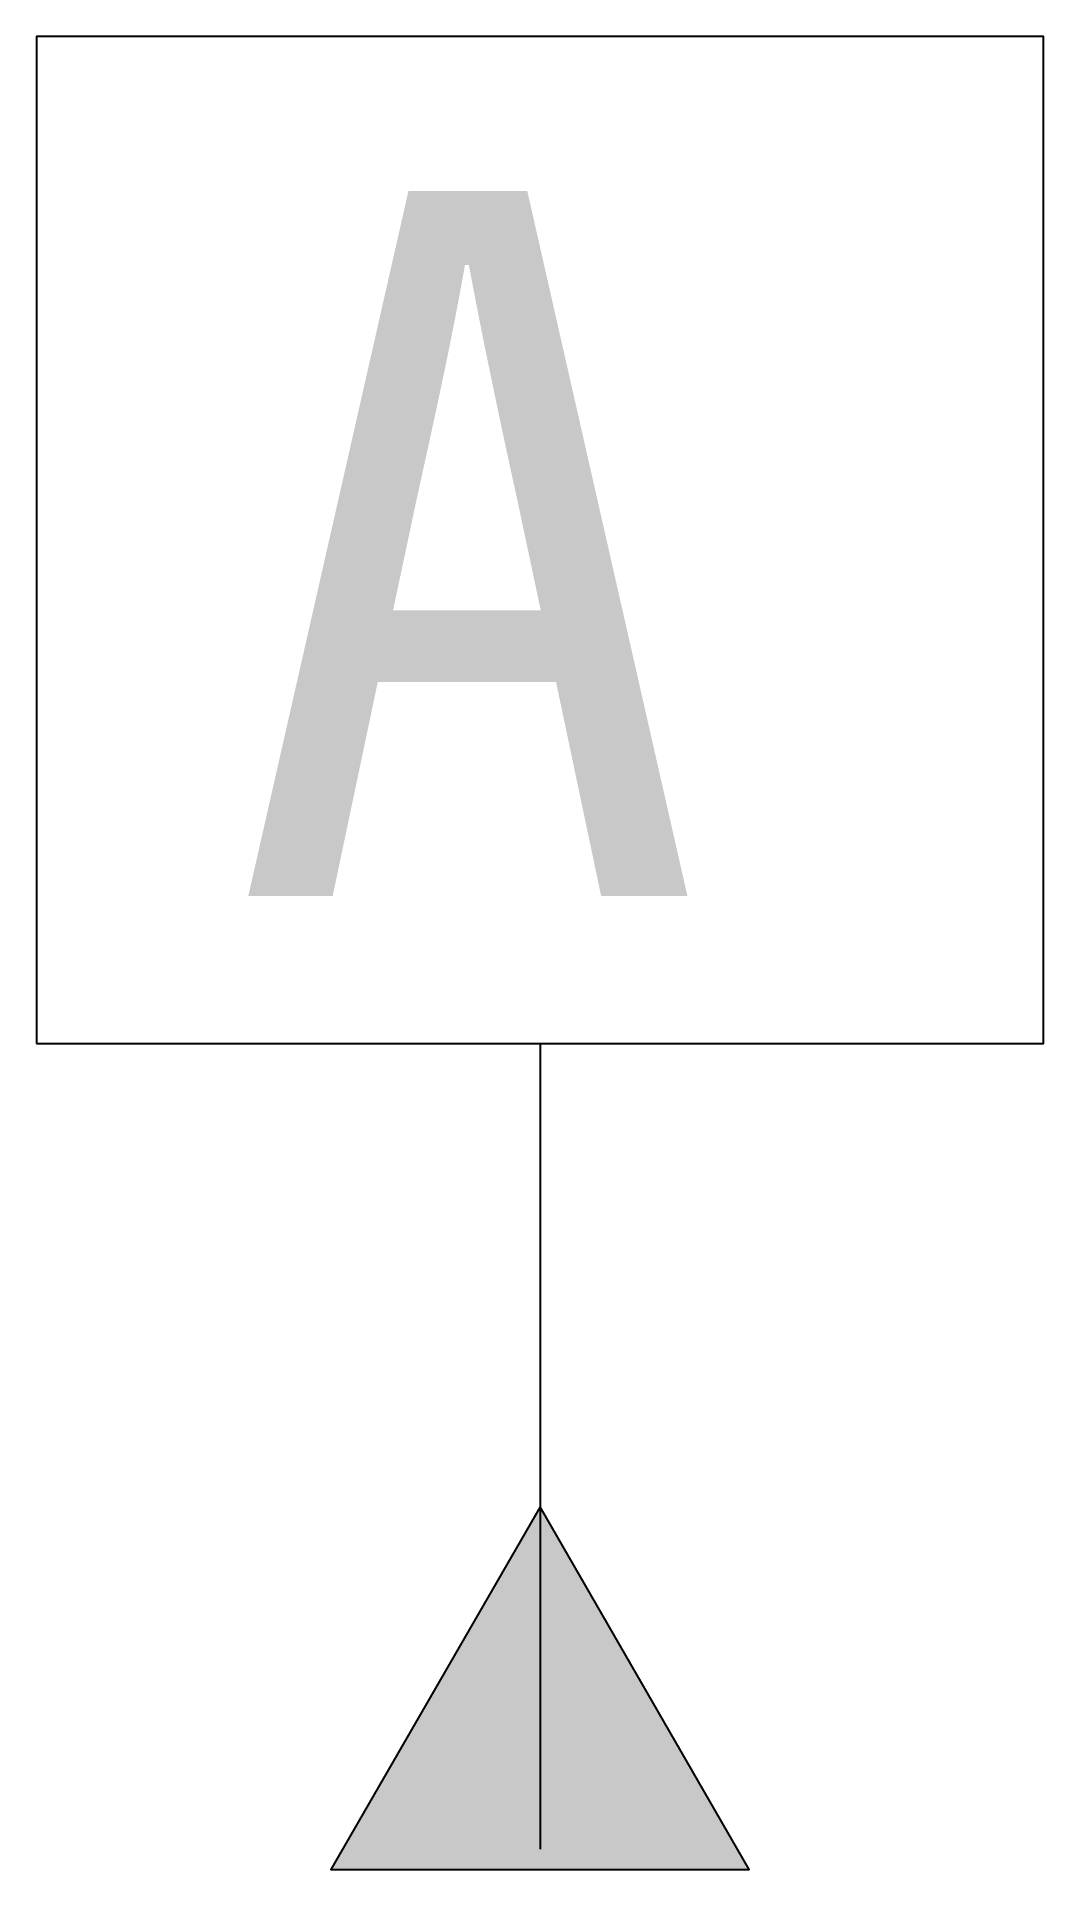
# Model space of a CAD drawing. Header units: millimetres. Extents: x 50.5 to 55.5, y 212.31 to 221.41.
import ezdxf

# ---------------------------------------------------------------- set-up
doc = ezdxf.new("R2010")
doc.units = ezdxf.units.MM
doc.layers.add('lable', color=7, linetype='Continuous', lineweight=25)
doc.styles.get("Standard").update_dxf_attribs({"font": ''})
doc.styles.get('Standard').set_extended_font_data('SimSun')

msp = doc.modelspace()

# ---------------------------------------------------------------- hatches: boundary and pattern name
at = {"layer": 'lable'}
h = msp.add_hatch(color=256, dxfattribs=at)
h.dxf.hatch_style = 1
h.paths.add_polyline_path([(54.0423, 212.3101), (53.0031, 214.1101), (51.9638, 212.3101)])

# ---------------------------------------------------------------- linework, layer by layer
msp.add_line((53.0031, 216.4101), (53.0031, 212.4101), dxfattribs=at)
for points in [[(50.5031, 216.4101), (55.5031, 216.4101), (55.5031, 221.4101), (50.5031, 221.4101)], [(53.0031, 214.1101), (51.9638, 212.3101), (54.0423, 212.3101)]]:
    msp.add_lwpolyline(points, close=True, dxfattribs=at)

# ---------------------------------------------------------------- texts
at = {"layer": 'lable', "insert": (51.4543, 220.6431), "char_height": 3.5, "attachment_point": 1}
msp.add_mtext_dynamic_manual_height_columns('A', width=3.5, gutter_width=12.5, heights=[0], dxfattribs=at)

doc.saveas('drawing.dxf')
